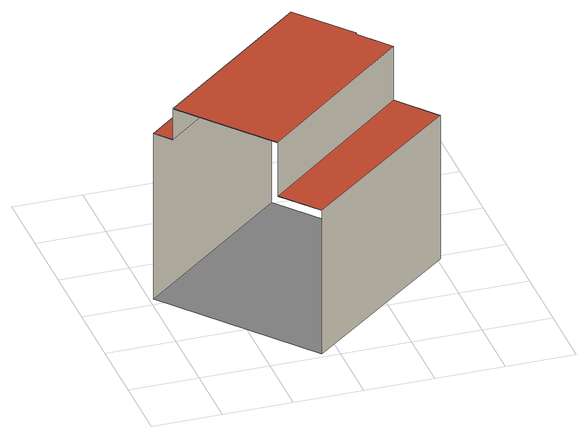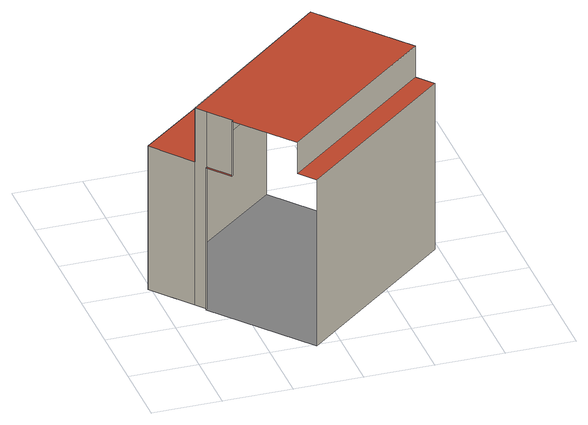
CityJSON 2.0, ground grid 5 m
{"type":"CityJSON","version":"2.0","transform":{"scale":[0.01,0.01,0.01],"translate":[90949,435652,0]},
"CityObjects":{
"building1":{"type":"Building","attributes":{"TerrainHeight":2.8,"bron_tex":"UltraCAM-X 10cm juni 2008","voll_tex":"complete","bron_geo":"Lidar 15-30 punten - nov. 2008","status":"1"},"geometry":[{"type":"MultiSurface","lod":"0","boundaries":[[[0,1,2,3]],[[4,5,6,7,8,9,10]],[[11,12,13,14]],[[15,16,17,18]],[[19,20,21,22,23,24]],[[1,0,22,21]],[[4,10,13,12]],[[9,8,3,2]],[[8,7,0,3]],[[7,6,25,22]],[[6,5,15,18]],[[5,4,26,27]],[[11,14,20,19]],[[12,11,28,29]],[[18,17,23,25]],[[17,16,24,23]],[[16,15,30,31]]],"semantics":{"surfaces":[{"type":"RoofSurface"},{"type":"GroundSurface"},{"type":"WallSurface"}],"values":[0,0,0,0,1,2,2,2,2,2,2,2,2,2,2,2,2]}}]}
},
"vertices":[
[1723,1328,1114],[1733,1336,1114],[1602,1494,1114],[1593,1487,1114],[128,947,1544],[658,308,1544],[1783,1254,1544],[1723,1328,1544],[1593,1487,1544],[1602,1494,1544],[1270,1893,1544],[29,1067,1300],[128,947,1300],[1270,1893,1300],[1171,2013,1300],[658,308,1124],[881,40,1124],[2021,960,1124],[1783,1254,1124],[29,1067,0],[1171,2013,0],[1733,1336,0],[1723,1328,0],[2021,960,0],[881,40,0],[1783,1254,0],[128,947,1542],[658,308,1542],[29,1067,1298],[128,947,1298],[658,308,1122],[881,40,1122]
]}
